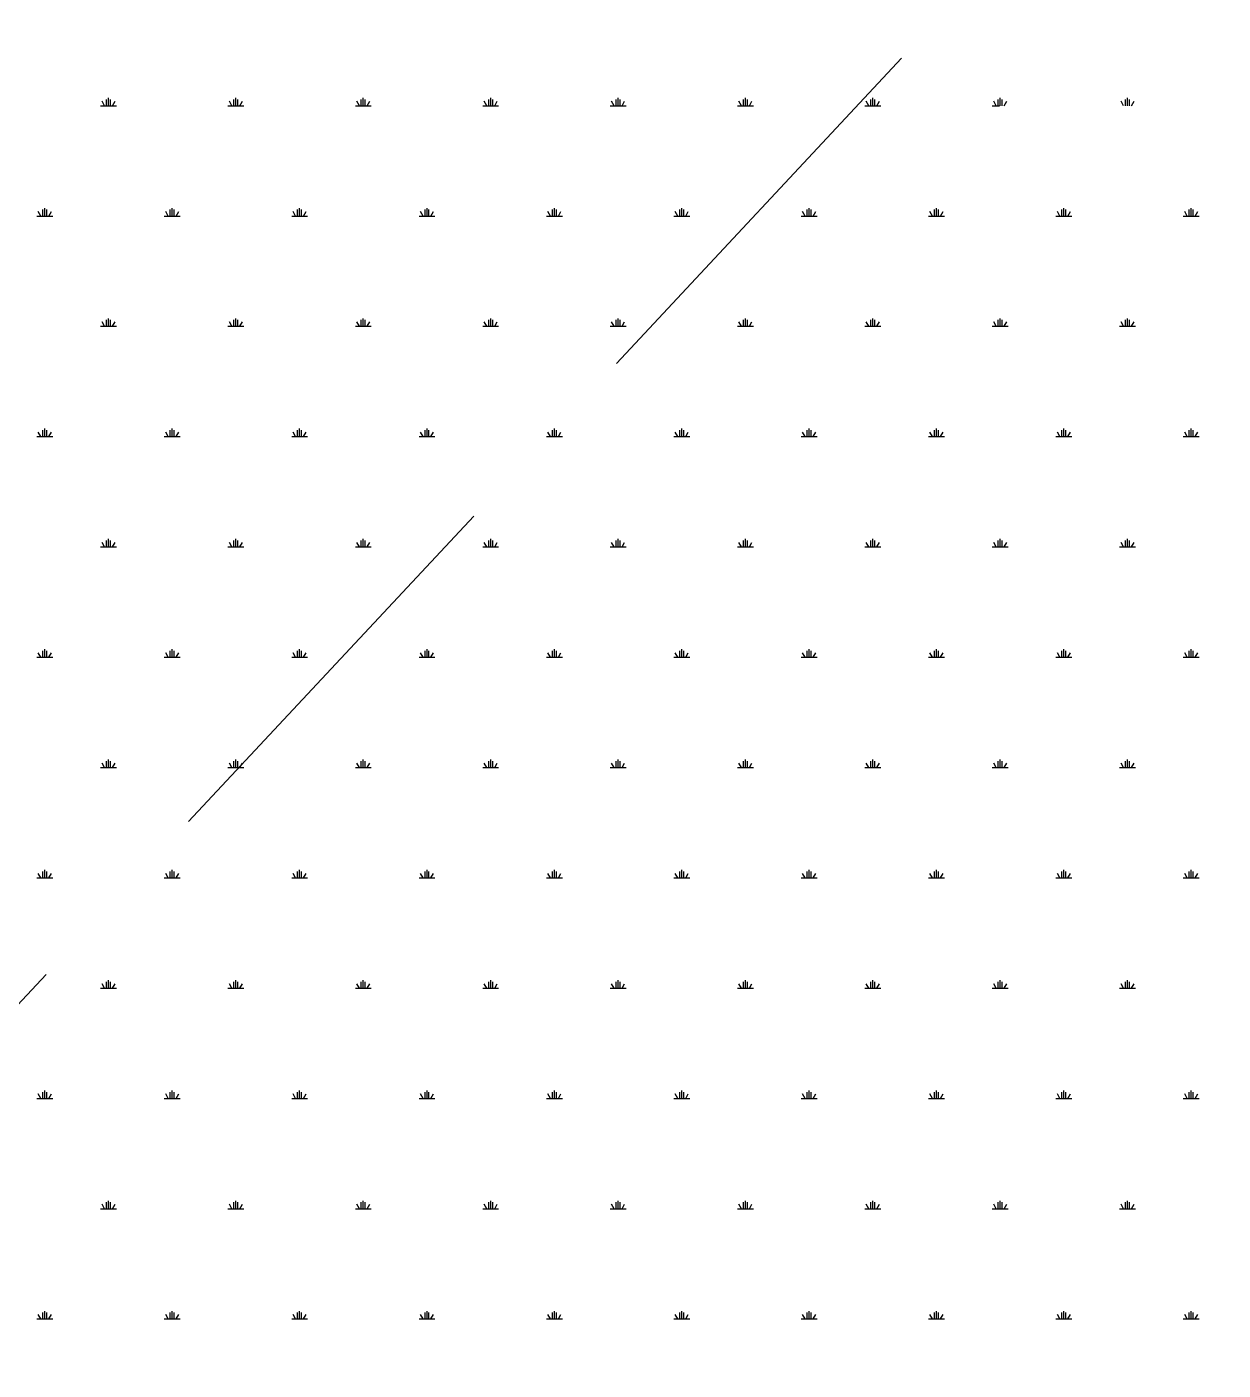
# Model space of a CAD drawing. Header units: millimetres. Extents: x 2999.9 to 3041.9, y 869.6 to 906.3.
# Drawn here: x 3037.278 to 3037.994, y 896.23 to 897.034 of the extents above; entities that cross this region are included whole.
import ezdxf

# ---------------------------------------------------------------- set-up
doc = ezdxf.new("R2010")
doc.units = ezdxf.units.MM
doc.linetypes.add('HIDDEN', pattern=[0.375, 0.25, -0.125])

msp = doc.modelspace()

# ---------------------------------------------------------------- linework, layer by layer
at = {"color": 253, "linetype": 'HIDDEN', "lineweight": 0}
msp.add_line((3038.56921, 897.83752), (3035.76921, 894.83817), dxfattribs=at)
at = {"color": 76, "linetype": 'Continuous'}
for p, q in [((3037.32592, 896.98666), (3037.32592, 896.99047)), ((3037.32711, 896.98666), (3037.32711, 896.99142)), ((3037.3283, 896.98666), (3037.3283, 896.99047)), ((3037.40212, 896.98666), (3037.40212, 896.99047)), ((3037.40331, 896.98666), (3037.40331, 896.99142)), ((3037.4045, 896.98666), (3037.4045, 896.99047)), ((3037.47832, 896.98666), (3037.47832, 896.99047)), ((3037.47951, 896.98666), (3037.47951, 896.99142)), ((3037.4807, 896.98666), (3037.4807, 896.99047)), ((3037.55452, 896.98666), (3037.55452, 896.99047)), ((3037.55571, 896.98666), (3037.55571, 896.99142)), ((3037.5569, 896.98666), (3037.5569, 896.99047)), ((3037.63072, 896.98666), (3037.63072, 896.99047)), ((3037.63191, 896.98666), (3037.63191, 896.99142)), ((3037.6331, 896.98666), (3037.6331, 896.99047)), ((3037.70692, 896.98666), (3037.70692, 896.99047)), ((3037.70811, 896.98666), (3037.70811, 896.99142)), ((3037.7093, 896.98666), (3037.7093, 896.99047)), ((3037.78312, 896.98666), (3037.78312, 896.99047)), ((3037.78431, 896.98666), (3037.78431, 896.99142)), ((3037.7855, 896.98666), (3037.7855, 896.99047)), ((3037.85932, 896.98666), (3037.85932, 896.99047)), ((3037.86051, 896.98727), (3037.86051, 896.99142)), ((3037.8617, 896.9887), (3037.8617, 896.99047)), ((3037.93552, 896.98666), (3037.93552, 896.99047)), ((3037.93671, 896.98666), (3037.93671, 896.99142)), ((3037.9379, 896.98666), (3037.9379, 896.99047)), ((3037.32235, 896.98666), (3037.33187, 896.98666)), ((3037.32473, 896.98666), (3037.3232, 896.9893)), ((3037.32949, 896.98666), (3037.33102, 896.9893)), ((3037.39855, 896.98666), (3037.40807, 896.98666)), ((3037.40093, 896.98666), (3037.3994, 896.9893)), ((3037.40569, 896.98666), (3037.40722, 896.9893)), ((3037.47475, 896.98666), (3037.48427, 896.98666)), ((3037.47713, 896.98666), (3037.4756, 896.9893)), ((3037.48189, 896.98666), (3037.48342, 896.9893)), ((3037.55095, 896.98666), (3037.56047, 896.98666)), ((3037.55333, 896.98666), (3037.5518, 896.9893)), ((3037.55809, 896.98666), (3037.55962, 896.9893)), ((3037.62715, 896.98666), (3037.63667, 896.98666)), ((3037.62953, 896.98666), (3037.628, 896.9893)), ((3037.63429, 896.98666), (3037.63582, 896.9893)), ((3037.70335, 896.98666), (3037.71287, 896.98666)), ((3037.70573, 896.98666), (3037.7042, 896.9893)), ((3037.71049, 896.98666), (3037.71202, 896.9893)), ((3037.77955, 896.98666), (3037.78907, 896.98666)), ((3037.78193, 896.98666), (3037.7804, 896.9893)), ((3037.78669, 896.98666), (3037.78822, 896.9893)), ((3037.85575, 896.98666), (3037.86001, 896.98666)), ((3037.85813, 896.98666), (3037.8566, 896.9893)), ((3037.86051, 896.98666), (3037.86051, 896.98727)), ((3037.8617, 896.98666), (3037.8617, 896.9887)), ((3037.86289, 896.98666), (3037.86442, 896.9893)), ((3037.93433, 896.98666), (3037.9328, 896.9893)), ((3037.93909, 896.98666), (3037.94062, 896.9893)), ((3037.28425, 896.92067), (3037.29377, 896.92067)), ((3037.28663, 896.92067), (3037.2851, 896.92331)), ((3037.28782, 896.92067), (3037.28782, 896.92448)), ((3037.28901, 896.92067), (3037.28901, 896.92543)), ((3037.2902, 896.92067), (3037.2902, 896.92448)), ((3037.29139, 896.92067), (3037.29292, 896.92331)), ((3037.36045, 896.92067), (3037.36997, 896.92067)), ((3037.36283, 896.92067), (3037.3613, 896.92331)), ((3037.36402, 896.92067), (3037.36402, 896.92448)), ((3037.36521, 896.92067), (3037.36521, 896.92543)), ((3037.3664, 896.92067), (3037.3664, 896.92448)), ((3037.36759, 896.92067), (3037.36912, 896.92331)), ((3037.43665, 896.92067), (3037.44617, 896.92067)), ((3037.43903, 896.92067), (3037.4375, 896.92331)), ((3037.44022, 896.92067), (3037.44022, 896.92448)), ((3037.44141, 896.92067), (3037.44141, 896.92543)), ((3037.4426, 896.92067), (3037.4426, 896.92448)), ((3037.44379, 896.92067), (3037.44532, 896.92331)), ((3037.51285, 896.92067), (3037.52237, 896.92067)), ((3037.51523, 896.92067), (3037.5137, 896.92331)), ((3037.51642, 896.92067), (3037.51642, 896.92448)), ((3037.51761, 896.92067), (3037.51761, 896.92543)), ((3037.5188, 896.92067), (3037.5188, 896.92448)), ((3037.51999, 896.92067), (3037.52152, 896.92331)), ((3037.58905, 896.92067), (3037.59857, 896.92067)), ((3037.59143, 896.92067), (3037.5899, 896.92331)), ((3037.59262, 896.92067), (3037.59262, 896.92448)), ((3037.59381, 896.92067), (3037.59381, 896.92543)), ((3037.595, 896.92067), (3037.595, 896.92448)), ((3037.59619, 896.92067), (3037.59772, 896.92331)), ((3037.66525, 896.92067), (3037.67477, 896.92067)), ((3037.66763, 896.92067), (3037.6661, 896.92331)), ((3037.66882, 896.92067), (3037.66882, 896.92448)), ((3037.67001, 896.92067), (3037.67001, 896.92543)), ((3037.6712, 896.92067), (3037.6712, 896.92448)), ((3037.67239, 896.92067), (3037.67392, 896.92331)), ((3037.74145, 896.92067), (3037.75097, 896.92067)), ((3037.74383, 896.92067), (3037.7423, 896.92331)), ((3037.74502, 896.92067), (3037.74502, 896.92448)), ((3037.74621, 896.92067), (3037.74621, 896.92543)), ((3037.7474, 896.92067), (3037.7474, 896.92448)), ((3037.74859, 896.92067), (3037.75012, 896.92331)), ((3037.81765, 896.92067), (3037.82717, 896.92067)), ((3037.82003, 896.92067), (3037.8185, 896.92331)), ((3037.82122, 896.92067), (3037.82122, 896.92448)), ((3037.82241, 896.92067), (3037.82241, 896.92543)), ((3037.8236, 896.92067), (3037.8236, 896.92448)), ((3037.82479, 896.92067), (3037.82632, 896.92331)), ((3037.89385, 896.92067), (3037.90337, 896.92067)), ((3037.89623, 896.92067), (3037.8947, 896.92331)), ((3037.89742, 896.92067), (3037.89742, 896.92448)), ((3037.89861, 896.92067), (3037.89861, 896.92543)), ((3037.8998, 896.92067), (3037.8998, 896.92448)), ((3037.90099, 896.92067), (3037.90252, 896.92331)), ((3037.97005, 896.92067), (3037.97957, 896.92067)), ((3037.97243, 896.92067), (3037.9709, 896.92331)), ((3037.97362, 896.92067), (3037.97362, 896.92448)), ((3037.97481, 896.92067), (3037.97481, 896.92543)), ((3037.976, 896.92067), (3037.976, 896.92448)), ((3037.97719, 896.92067), (3037.97872, 896.92331)), ((3037.32235, 896.85468), (3037.33187, 896.85468)), ((3037.32473, 896.85468), (3037.3232, 896.85732)), ((3037.32592, 896.85468), (3037.32592, 896.85849)), ((3037.32711, 896.85468), (3037.32711, 896.85944)), ((3037.3283, 896.85468), (3037.3283, 896.85849)), ((3037.32949, 896.85468), (3037.33102, 896.85732)), ((3037.39855, 896.85468), (3037.40807, 896.85468)), ((3037.40093, 896.85468), (3037.3994, 896.85732)), ((3037.40212, 896.85468), (3037.40212, 896.85849)), ((3037.40331, 896.85468), (3037.40331, 896.85944)), ((3037.4045, 896.85468), (3037.4045, 896.85849)), ((3037.40569, 896.85468), (3037.40722, 896.85732)), ((3037.47475, 896.85468), (3037.48427, 896.85468)), ((3037.47713, 896.85468), (3037.4756, 896.85732)), ((3037.47832, 896.85468), (3037.47832, 896.85849)), ((3037.47951, 896.85468), (3037.47951, 896.85944)), ((3037.4807, 896.85468), (3037.4807, 896.85849)), ((3037.48189, 896.85468), (3037.48342, 896.85732)), ((3037.55095, 896.85468), (3037.56047, 896.85468)), ((3037.55333, 896.85468), (3037.5518, 896.85732)), ((3037.55452, 896.85468), (3037.55452, 896.85849)), ((3037.55571, 896.85468), (3037.55571, 896.85944)), ((3037.5569, 896.85468), (3037.5569, 896.85849)), ((3037.55809, 896.85468), (3037.55962, 896.85732)), ((3037.62715, 896.85468), (3037.63667, 896.85468)), ((3037.62953, 896.85468), (3037.628, 896.85732)), ((3037.63072, 896.85468), (3037.63072, 896.85849)), ((3037.63191, 896.85468), (3037.63191, 896.85944)), ((3037.6331, 896.85468), (3037.6331, 896.85849)), ((3037.63429, 896.85468), (3037.63582, 896.85732)), ((3037.70335, 896.85468), (3037.71287, 896.85468)), ((3037.70573, 896.85468), (3037.7042, 896.85732)), ((3037.70692, 896.85468), (3037.70692, 896.85849)), ((3037.70811, 896.85468), (3037.70811, 896.85944)), ((3037.7093, 896.85468), (3037.7093, 896.85849)), ((3037.71049, 896.85468), (3037.71202, 896.85732)), ((3037.77955, 896.85468), (3037.78907, 896.85468)), ((3037.78193, 896.85468), (3037.7804, 896.85732)), ((3037.78312, 896.85468), (3037.78312, 896.85849)), ((3037.78431, 896.85468), (3037.78431, 896.85944)), ((3037.7855, 896.85468), (3037.7855, 896.85849)), ((3037.78669, 896.85468), (3037.78822, 896.85732)), ((3037.85575, 896.85468), (3037.86527, 896.85468)), ((3037.85813, 896.85468), (3037.8566, 896.85732)), ((3037.85932, 896.85468), (3037.85932, 896.85849)), ((3037.86051, 896.85468), (3037.86051, 896.85944)), ((3037.8617, 896.85468), (3037.8617, 896.85849)), ((3037.86289, 896.85468), (3037.86442, 896.85732)), ((3037.93195, 896.85468), (3037.94147, 896.85468)), ((3037.93433, 896.85468), (3037.9328, 896.85732)), ((3037.93552, 896.85468), (3037.93552, 896.85849)), ((3037.93671, 896.85468), (3037.93671, 896.85944)), ((3037.9379, 896.85468), (3037.9379, 896.85849)), ((3037.93909, 896.85468), (3037.94062, 896.85732)), ((3037.28663, 896.78869), (3037.2851, 896.79133)), ((3037.28782, 896.78869), (3037.28782, 896.7925)), ((3037.28901, 896.78869), (3037.28901, 896.79345)), ((3037.2902, 896.78869), (3037.2902, 896.7925)), ((3037.29139, 896.78869), (3037.29292, 896.79133)), ((3037.36283, 896.78869), (3037.3613, 896.79133)), ((3037.36402, 896.78869), (3037.36402, 896.7925)), ((3037.36521, 896.78869), (3037.36521, 896.79345)), ((3037.3664, 896.78869), (3037.3664, 896.7925)), ((3037.36759, 896.78869), (3037.36912, 896.79133)), ((3037.43903, 896.78869), (3037.4375, 896.79133)), ((3037.44022, 896.78869), (3037.44022, 896.7925)), ((3037.44141, 896.78869), (3037.44141, 896.79345)), ((3037.4426, 896.78869), (3037.4426, 896.7925)), ((3037.44379, 896.78869), (3037.44532, 896.79133)), ((3037.51523, 896.78869), (3037.5137, 896.79133)), ((3037.51642, 896.78869), (3037.51642, 896.7925)), ((3037.51761, 896.78869), (3037.51761, 896.79345)), ((3037.5188, 896.78869), (3037.5188, 896.7925)), ((3037.51999, 896.78869), (3037.52152, 896.79133)), ((3037.59143, 896.78869), (3037.5899, 896.79133)), ((3037.59262, 896.78869), (3037.59262, 896.7925)), ((3037.59381, 896.78869), (3037.59381, 896.79345)), ((3037.595, 896.78869), (3037.595, 896.7925)), ((3037.59619, 896.78869), (3037.59772, 896.79133)), ((3037.66763, 896.78869), (3037.6661, 896.79133)), ((3037.66882, 896.78869), (3037.66882, 896.7925)), ((3037.67001, 896.78869), (3037.67001, 896.79345)), ((3037.6712, 896.78869), (3037.6712, 896.7925)), ((3037.67239, 896.78869), (3037.67392, 896.79133)), ((3037.74383, 896.78869), (3037.7423, 896.79133)), ((3037.74502, 896.78869), (3037.74502, 896.7925)), ((3037.74621, 896.78869), (3037.74621, 896.79345)), ((3037.7474, 896.78869), (3037.7474, 896.7925)), ((3037.74859, 896.78869), (3037.75012, 896.79133)), ((3037.82003, 896.78869), (3037.8185, 896.79133)), ((3037.82122, 896.78869), (3037.82122, 896.7925)), ((3037.82241, 896.78869), (3037.82241, 896.79345)), ((3037.8236, 896.78869), (3037.8236, 896.7925)), ((3037.82479, 896.78869), (3037.82632, 896.79133)), ((3037.89623, 896.78869), (3037.8947, 896.79133)), ((3037.89742, 896.78869), (3037.89742, 896.7925)), ((3037.89861, 896.78869), (3037.89861, 896.79345)), ((3037.8998, 896.78869), (3037.8998, 896.7925)), ((3037.90099, 896.78869), (3037.90252, 896.79133)), ((3037.97243, 896.78869), (3037.9709, 896.79133)), ((3037.97362, 896.78869), (3037.97362, 896.7925)), ((3037.97481, 896.78869), (3037.97481, 896.79345)), ((3037.976, 896.78869), (3037.976, 896.7925)), ((3037.97719, 896.78869), (3037.97872, 896.79133)), ((3037.28425, 896.78869), (3037.29377, 896.78869)), ((3037.36045, 896.78869), (3037.36997, 896.78869)), ((3037.43665, 896.78869), (3037.44617, 896.78869)), ((3037.51285, 896.78869), (3037.52237, 896.78869)), ((3037.58905, 896.78869), (3037.59857, 896.78869)), ((3037.66525, 896.78869), (3037.67477, 896.78869)), ((3037.74145, 896.78869), (3037.75097, 896.78869)), ((3037.81765, 896.78869), (3037.82717, 896.78869)), ((3037.89385, 896.78869), (3037.90337, 896.78869)), ((3037.97005, 896.78869), (3037.97957, 896.78869)), ((3037.32473, 896.7227), (3037.3232, 896.72534)), ((3037.32592, 896.7227), (3037.32592, 896.72651)), ((3037.32711, 896.7227), (3037.32711, 896.72746)), ((3037.3283, 896.7227), (3037.3283, 896.72651)), ((3037.32949, 896.7227), (3037.33102, 896.72534)), ((3037.40093, 896.7227), (3037.3994, 896.72534)), ((3037.40212, 896.7227), (3037.40212, 896.72651)), ((3037.40331, 896.7227), (3037.40331, 896.72746)), ((3037.4045, 896.7227), (3037.4045, 896.72651)), ((3037.40569, 896.7227), (3037.40722, 896.72534)), ((3037.47713, 896.7227), (3037.4756, 896.72534)), ((3037.47832, 896.7227), (3037.47832, 896.72651)), ((3037.47951, 896.7227), (3037.47951, 896.72746)), ((3037.4807, 896.7227), (3037.4807, 896.72651)), ((3037.48189, 896.7227), (3037.48342, 896.72534)), ((3037.55333, 896.7227), (3037.5518, 896.72534)), ((3037.55452, 896.7227), (3037.55452, 896.72651)), ((3037.55571, 896.7227), (3037.55571, 896.72746)), ((3037.5569, 896.7227), (3037.5569, 896.72651)), ((3037.55809, 896.7227), (3037.55962, 896.72534)), ((3037.62953, 896.7227), (3037.628, 896.72534)), ((3037.63072, 896.7227), (3037.63072, 896.72651)), ((3037.63191, 896.7227), (3037.63191, 896.72746)), ((3037.6331, 896.7227), (3037.6331, 896.72651)), ((3037.63429, 896.7227), (3037.63582, 896.72534)), ((3037.70573, 896.7227), (3037.7042, 896.72534)), ((3037.70692, 896.7227), (3037.70692, 896.72651)), ((3037.70811, 896.7227), (3037.70811, 896.72746)), ((3037.7093, 896.7227), (3037.7093, 896.72651)), ((3037.71049, 896.7227), (3037.71202, 896.72534)), ((3037.78193, 896.7227), (3037.7804, 896.72534)), ((3037.78312, 896.7227), (3037.78312, 896.72651)), ((3037.78431, 896.7227), (3037.78431, 896.72746)), ((3037.7855, 896.7227), (3037.7855, 896.72651)), ((3037.78669, 896.7227), (3037.78822, 896.72534)), ((3037.85813, 896.7227), (3037.8566, 896.72534)), ((3037.85932, 896.7227), (3037.85932, 896.72651)), ((3037.86051, 896.7227), (3037.86051, 896.72746)), ((3037.8617, 896.7227), (3037.8617, 896.72651)), ((3037.86289, 896.7227), (3037.86442, 896.72534)), ((3037.93433, 896.7227), (3037.9328, 896.72534)), ((3037.93552, 896.7227), (3037.93552, 896.72651)), ((3037.93671, 896.7227), (3037.93671, 896.72746)), ((3037.9379, 896.7227), (3037.9379, 896.72651)), ((3037.93909, 896.7227), (3037.94062, 896.72534)), ((3037.32235, 896.7227), (3037.33187, 896.7227)), ((3037.39855, 896.7227), (3037.40807, 896.7227)), ((3037.47475, 896.7227), (3037.48427, 896.7227)), ((3037.55095, 896.7227), (3037.56047, 896.7227)), ((3037.62715, 896.7227), (3037.63667, 896.7227)), ((3037.70335, 896.7227), (3037.71287, 896.7227)), ((3037.77955, 896.7227), (3037.78907, 896.7227)), ((3037.85575, 896.7227), (3037.86527, 896.7227)), ((3037.93195, 896.7227), (3037.94147, 896.7227)), ((3037.28782, 896.6567), (3037.28782, 896.66051)), ((3037.28901, 896.6567), (3037.28901, 896.66147)), ((3037.2902, 896.6567), (3037.2902, 896.66051)), ((3037.36402, 896.6567), (3037.36402, 896.66051)), ((3037.36521, 896.6567), (3037.36521, 896.66147)), ((3037.3664, 896.6567), (3037.3664, 896.66051)), ((3037.44022, 896.6567), (3037.44022, 896.66051)), ((3037.44141, 896.6567), (3037.44141, 896.66147)), ((3037.4426, 896.6567), (3037.4426, 896.66051)), ((3037.51642, 896.6567), (3037.51642, 896.66051)), ((3037.51761, 896.6567), (3037.51761, 896.66147)), ((3037.5188, 896.6567), (3037.5188, 896.66051)), ((3037.59262, 896.6567), (3037.59262, 896.66051)), ((3037.59381, 896.6567), (3037.59381, 896.66147)), ((3037.595, 896.6567), (3037.595, 896.66051)), ((3037.66882, 896.6567), (3037.66882, 896.66051)), ((3037.67001, 896.6567), (3037.67001, 896.66147)), ((3037.6712, 896.6567), (3037.6712, 896.66051)), ((3037.74502, 896.6567), (3037.74502, 896.66051)), ((3037.74621, 896.6567), (3037.74621, 896.66147)), ((3037.7474, 896.6567), (3037.7474, 896.66051)), ((3037.82122, 896.6567), (3037.82122, 896.66051)), ((3037.82241, 896.6567), (3037.82241, 896.66147)), ((3037.8236, 896.6567), (3037.8236, 896.66051)), ((3037.89742, 896.6567), (3037.89742, 896.66051)), ((3037.89861, 896.6567), (3037.89861, 896.66147)), ((3037.8998, 896.6567), (3037.8998, 896.66051)), ((3037.97362, 896.6567), (3037.97362, 896.66051)), ((3037.97481, 896.6567), (3037.97481, 896.66147)), ((3037.976, 896.6567), (3037.976, 896.66051)), ((3037.28425, 896.6567), (3037.29377, 896.6567)), ((3037.28663, 896.6567), (3037.2851, 896.65934)), ((3037.29139, 896.65671), (3037.29292, 896.65935)), ((3037.36045, 896.6567), (3037.36997, 896.6567)), ((3037.36283, 896.6567), (3037.3613, 896.65934)), ((3037.36759, 896.65671), (3037.36912, 896.65935)), ((3037.43665, 896.6567), (3037.44617, 896.6567)), ((3037.43903, 896.6567), (3037.4375, 896.65934)), ((3037.44379, 896.65671), (3037.44532, 896.65935)), ((3037.51285, 896.6567), (3037.52237, 896.6567)), ((3037.51523, 896.6567), (3037.5137, 896.65934)), ((3037.51999, 896.65671), (3037.52152, 896.65935)), ((3037.58905, 896.6567), (3037.59857, 896.6567)), ((3037.59143, 896.6567), (3037.5899, 896.65934)), ((3037.59619, 896.65671), (3037.59772, 896.65935)), ((3037.66525, 896.6567), (3037.67477, 896.6567)), ((3037.66763, 896.6567), (3037.6661, 896.65934)), ((3037.67239, 896.65671), (3037.67392, 896.65935)), ((3037.74145, 896.6567), (3037.75097, 896.6567)), ((3037.74383, 896.6567), (3037.7423, 896.65934)), ((3037.74859, 896.65671), (3037.75012, 896.65935)), ((3037.81765, 896.6567), (3037.82717, 896.6567)), ((3037.82003, 896.6567), (3037.8185, 896.65934)), ((3037.82479, 896.65671), (3037.82632, 896.65935)), ((3037.89385, 896.6567), (3037.90337, 896.6567)), ((3037.89623, 896.6567), (3037.8947, 896.65934)), ((3037.90099, 896.65671), (3037.90252, 896.65935)), ((3037.97005, 896.6567), (3037.97957, 896.6567)), ((3037.97243, 896.6567), (3037.9709, 896.65934)), ((3037.97719, 896.65671), (3037.97872, 896.65935)), ((3037.32235, 896.59071), (3037.33187, 896.59071)), ((3037.32473, 896.59071), (3037.3232, 896.59335)), ((3037.32592, 896.59071), (3037.32592, 896.59452)), ((3037.32711, 896.59071), (3037.32711, 896.59548)), ((3037.3283, 896.59071), (3037.3283, 896.59452)), ((3037.32949, 896.59072), (3037.33102, 896.59335)), ((3037.39855, 896.59071), (3037.40807, 896.59071)), ((3037.40093, 896.59071), (3037.3994, 896.59335)), ((3037.40212, 896.59071), (3037.40212, 896.59452)), ((3037.40331, 896.59071), (3037.40331, 896.59548)), ((3037.4045, 896.59071), (3037.4045, 896.59452)), ((3037.40569, 896.59072), (3037.40722, 896.59335)), ((3037.47475, 896.59071), (3037.48427, 896.59071)), ((3037.47713, 896.59071), (3037.4756, 896.59335)), ((3037.47832, 896.59071), (3037.47832, 896.59452)), ((3037.47951, 896.59071), (3037.47951, 896.59548)), ((3037.4807, 896.59071), (3037.4807, 896.59452)), ((3037.48189, 896.59072), (3037.48342, 896.59335)), ((3037.55095, 896.59071), (3037.56047, 896.59071)), ((3037.55333, 896.59071), (3037.5518, 896.59335)), ((3037.55452, 896.59071), (3037.55452, 896.59452)), ((3037.55571, 896.59071), (3037.55571, 896.59548)), ((3037.5569, 896.59071), (3037.5569, 896.59452)), ((3037.55809, 896.59072), (3037.55962, 896.59335)), ((3037.62715, 896.59071), (3037.63667, 896.59071)), ((3037.62953, 896.59071), (3037.628, 896.59335)), ((3037.63072, 896.59071), (3037.63072, 896.59452)), ((3037.63191, 896.59071), (3037.63191, 896.59548)), ((3037.6331, 896.59071), (3037.6331, 896.59452)), ((3037.63429, 896.59072), (3037.63582, 896.59335)), ((3037.70335, 896.59071), (3037.71287, 896.59071)), ((3037.70573, 896.59071), (3037.7042, 896.59335)), ((3037.70692, 896.59071), (3037.70692, 896.59452)), ((3037.70811, 896.59071), (3037.70811, 896.59548)), ((3037.7093, 896.59071), (3037.7093, 896.59452)), ((3037.71049, 896.59072), (3037.71202, 896.59335)), ((3037.77955, 896.59071), (3037.78907, 896.59071)), ((3037.78193, 896.59071), (3037.7804, 896.59335)), ((3037.78312, 896.59071), (3037.78312, 896.59452)), ((3037.78431, 896.59071), (3037.78431, 896.59548)), ((3037.7855, 896.59071), (3037.7855, 896.59452)), ((3037.78669, 896.59072), (3037.78822, 896.59335)), ((3037.85575, 896.59071), (3037.86527, 896.59071)), ((3037.85813, 896.59071), (3037.8566, 896.59335)), ((3037.85932, 896.59071), (3037.85932, 896.59452)), ((3037.86051, 896.59071), (3037.86051, 896.59548)), ((3037.8617, 896.59071), (3037.8617, 896.59452)), ((3037.86289, 896.59072), (3037.86442, 896.59335)), ((3037.93195, 896.59071), (3037.94147, 896.59071)), ((3037.93433, 896.59071), (3037.9328, 896.59335)), ((3037.93552, 896.59071), (3037.93552, 896.59452)), ((3037.93671, 896.59071), (3037.93671, 896.59548)), ((3037.9379, 896.59071), (3037.9379, 896.59452)), ((3037.93909, 896.59072), (3037.94062, 896.59335)), ((3037.28425, 896.52472), (3037.29377, 896.52472)), ((3037.28663, 896.52472), (3037.2851, 896.52736)), ((3037.28782, 896.52472), (3037.28782, 896.52853)), ((3037.28901, 896.52472), (3037.28901, 896.52948)), ((3037.2902, 896.52472), (3037.2902, 896.52853)), ((3037.29139, 896.52472), (3037.29292, 896.52736)), ((3037.36045, 896.52472), (3037.36997, 896.52472)), ((3037.36283, 896.52472), (3037.3613, 896.52736)), ((3037.36402, 896.52472), (3037.36402, 896.52853)), ((3037.36521, 896.52472), (3037.36521, 896.52948)), ((3037.3664, 896.52472), (3037.3664, 896.52853)), ((3037.36759, 896.52472), (3037.36912, 896.52736)), ((3037.43665, 896.52472), (3037.44617, 896.52472)), ((3037.43903, 896.52472), (3037.4375, 896.52736)), ((3037.44022, 896.52472), (3037.44022, 896.52853)), ((3037.44141, 896.52472), (3037.44141, 896.52948)), ((3037.4426, 896.52472), (3037.4426, 896.52853)), ((3037.44379, 896.52472), (3037.44532, 896.52736)), ((3037.51285, 896.52472), (3037.52237, 896.52472)), ((3037.51523, 896.52472), (3037.5137, 896.52736)), ((3037.51642, 896.52472), (3037.51642, 896.52853)), ((3037.51761, 896.52472), (3037.51761, 896.52948)), ((3037.5188, 896.52472), (3037.5188, 896.52853)), ((3037.51999, 896.52472), (3037.52152, 896.52736)), ((3037.58905, 896.52472), (3037.59857, 896.52472)), ((3037.59143, 896.52472), (3037.5899, 896.52736)), ((3037.59262, 896.52472), (3037.59262, 896.52853)), ((3037.59381, 896.52472), (3037.59381, 896.52948)), ((3037.595, 896.52472), (3037.595, 896.52853)), ((3037.59619, 896.52472), (3037.59772, 896.52736)), ((3037.66525, 896.52472), (3037.67477, 896.52472)), ((3037.66763, 896.52472), (3037.6661, 896.52736)), ((3037.66882, 896.52472), (3037.66882, 896.52853)), ((3037.67001, 896.52472), (3037.67001, 896.52948)), ((3037.6712, 896.52472), (3037.6712, 896.52853)), ((3037.67239, 896.52472), (3037.67392, 896.52736)), ((3037.74145, 896.52472), (3037.75097, 896.52472)), ((3037.74383, 896.52472), (3037.7423, 896.52736)), ((3037.74502, 896.52472), (3037.74502, 896.52853)), ((3037.74621, 896.52472), (3037.74621, 896.52948)), ((3037.7474, 896.52472), (3037.7474, 896.52853)), ((3037.74859, 896.52472), (3037.75012, 896.52736)), ((3037.81765, 896.52472), (3037.82717, 896.52472)), ((3037.82003, 896.52472), (3037.8185, 896.52736)), ((3037.82122, 896.52472), (3037.82122, 896.52853)), ((3037.82241, 896.52472), (3037.82241, 896.52948)), ((3037.8236, 896.52472), (3037.8236, 896.52853)), ((3037.82479, 896.52472), (3037.82632, 896.52736)), ((3037.89385, 896.52472), (3037.90337, 896.52472)), ((3037.89623, 896.52472), (3037.8947, 896.52736)), ((3037.89742, 896.52472), (3037.89742, 896.52853)), ((3037.89861, 896.52472), (3037.89861, 896.52948)), ((3037.8998, 896.52472), (3037.8998, 896.52853)), ((3037.90099, 896.52472), (3037.90252, 896.52736)), ((3037.97005, 896.52472), (3037.97957, 896.52472)), ((3037.97243, 896.52472), (3037.9709, 896.52736)), ((3037.97362, 896.52472), (3037.97362, 896.52853)), ((3037.97481, 896.52472), (3037.97481, 896.52948)), ((3037.976, 896.52472), (3037.976, 896.52853)), ((3037.97719, 896.52472), (3037.97872, 896.52736)), ((3037.32473, 896.45873), (3037.3232, 896.46137)), ((3037.32592, 896.45873), (3037.32592, 896.46254)), ((3037.32711, 896.45873), (3037.32711, 896.46349)), ((3037.3283, 896.45873), (3037.3283, 896.46254)), ((3037.32949, 896.45873), (3037.33102, 896.46137)), ((3037.40093, 896.45873), (3037.3994, 896.46137)), ((3037.40212, 896.45873), (3037.40212, 896.46254)), ((3037.40331, 896.45873), (3037.40331, 896.46349)), ((3037.4045, 896.45873), (3037.4045, 896.46254)), ((3037.40569, 896.45873), (3037.40722, 896.46137)), ((3037.47713, 896.45873), (3037.4756, 896.46137)), ((3037.47832, 896.45873), (3037.47832, 896.46254)), ((3037.47951, 896.45873), (3037.47951, 896.46349)), ((3037.4807, 896.45873), (3037.4807, 896.46254)), ((3037.48189, 896.45873), (3037.48342, 896.46137)), ((3037.55333, 896.45873), (3037.5518, 896.46137)), ((3037.55452, 896.45873), (3037.55452, 896.46254)), ((3037.55571, 896.45873), (3037.55571, 896.46349)), ((3037.5569, 896.45873), (3037.5569, 896.46254)), ((3037.55809, 896.45873), (3037.55962, 896.46137)), ((3037.62953, 896.45873), (3037.628, 896.46137)), ((3037.63072, 896.45873), (3037.63072, 896.46254)), ((3037.63191, 896.45873), (3037.63191, 896.46349)), ((3037.6331, 896.45873), (3037.6331, 896.46254)), ((3037.63429, 896.45873), (3037.63582, 896.46137)), ((3037.70573, 896.45873), (3037.7042, 896.46137)), ((3037.70692, 896.45873), (3037.70692, 896.46254)), ((3037.70811, 896.45873), (3037.70811, 896.46349)), ((3037.7093, 896.45873), (3037.7093, 896.46254)), ((3037.71049, 896.45873), (3037.71202, 896.46137)), ((3037.78193, 896.45873), (3037.7804, 896.46137)), ((3037.78312, 896.45873), (3037.78312, 896.46254)), ((3037.78431, 896.45873), (3037.78431, 896.46349)), ((3037.7855, 896.45873), (3037.7855, 896.46254)), ((3037.78669, 896.45873), (3037.78822, 896.46137)), ((3037.85813, 896.45873), (3037.8566, 896.46137)), ((3037.85932, 896.45873), (3037.85932, 896.46254)), ((3037.86051, 896.45873), (3037.86051, 896.46349)), ((3037.8617, 896.45873), (3037.8617, 896.46254)), ((3037.86289, 896.45873), (3037.86442, 896.46137)), ((3037.93433, 896.45873), (3037.9328, 896.46137)), ((3037.93552, 896.45873), (3037.93552, 896.46254)), ((3037.93671, 896.45873), (3037.93671, 896.46349)), ((3037.9379, 896.45873), (3037.9379, 896.46254)), ((3037.93909, 896.45873), (3037.94062, 896.46137)), ((3037.32235, 896.45873), (3037.33187, 896.45873)), ((3037.39855, 896.45873), (3037.40807, 896.45873)), ((3037.47475, 896.45873), (3037.48427, 896.45873)), ((3037.55095, 896.45873), (3037.56047, 896.45873)), ((3037.62715, 896.45873), (3037.63667, 896.45873)), ((3037.70335, 896.45873), (3037.71287, 896.45873)), ((3037.77955, 896.45873), (3037.78907, 896.45873)), ((3037.85575, 896.45873), (3037.86527, 896.45873)), ((3037.93195, 896.45873), (3037.94147, 896.45873)), ((3037.28663, 896.39274), (3037.2851, 896.39538)), ((3037.28782, 896.39274), (3037.28782, 896.39655)), ((3037.28901, 896.39274), (3037.28901, 896.3975)), ((3037.2902, 896.39274), (3037.2902, 896.39655)), ((3037.29139, 896.39274), (3037.29292, 896.39538)), ((3037.36283, 896.39274), (3037.3613, 896.39538)), ((3037.36402, 896.39274), (3037.36402, 896.39655)), ((3037.36521, 896.39304), (3037.36521, 896.3975)), ((3037.3664, 896.39446), (3037.3664, 896.39655)), ((3037.36759, 896.39274), (3037.36912, 896.39538)), ((3037.43903, 896.39274), (3037.4375, 896.39538)), ((3037.44022, 896.39274), (3037.44022, 896.39655)), ((3037.44141, 896.39274), (3037.44141, 896.3975)), ((3037.4426, 896.39274), (3037.4426, 896.39655)), ((3037.44379, 896.39274), (3037.44532, 896.39538)), ((3037.51523, 896.39274), (3037.5137, 896.39538)), ((3037.51642, 896.39274), (3037.51642, 896.39655)), ((3037.51761, 896.39274), (3037.51761, 896.3975)), ((3037.5188, 896.39274), (3037.5188, 896.39655)), ((3037.51999, 896.39274), (3037.52152, 896.39538)), ((3037.59143, 896.39274), (3037.5899, 896.39538)), ((3037.59262, 896.39274), (3037.59262, 896.39655)), ((3037.59381, 896.39274), (3037.59381, 896.3975)), ((3037.595, 896.39274), (3037.595, 896.39655)), ((3037.59619, 896.39274), (3037.59772, 896.39538)), ((3037.66763, 896.39274), (3037.6661, 896.39538)), ((3037.66882, 896.39274), (3037.66882, 896.39655)), ((3037.67001, 896.39274), (3037.67001, 896.3975)), ((3037.6712, 896.39274), (3037.6712, 896.39655)), ((3037.67239, 896.39274), (3037.67392, 896.39538)), ((3037.74383, 896.39274), (3037.7423, 896.39538)), ((3037.74502, 896.39274), (3037.74502, 896.39655)), ((3037.74621, 896.39274), (3037.74621, 896.3975)), ((3037.7474, 896.39274), (3037.7474, 896.39655)), ((3037.74859, 896.39274), (3037.75012, 896.39538)), ((3037.82003, 896.39274), (3037.8185, 896.39538)), ((3037.82122, 896.39274), (3037.82122, 896.39655)), ((3037.82241, 896.39274), (3037.82241, 896.3975)), ((3037.8236, 896.39274), (3037.8236, 896.39655)), ((3037.82479, 896.39274), (3037.82632, 896.39538)), ((3037.89623, 896.39274), (3037.8947, 896.39538)), ((3037.89742, 896.39274), (3037.89742, 896.39655)), ((3037.89861, 896.39274), (3037.89861, 896.3975)), ((3037.8998, 896.39274), (3037.8998, 896.39655)), ((3037.90099, 896.39274), (3037.90252, 896.39538)), ((3037.97243, 896.39274), (3037.9709, 896.39538)), ((3037.97362, 896.39274), (3037.97362, 896.39655)), ((3037.97481, 896.39274), (3037.97481, 896.3975)), ((3037.976, 896.39274), (3037.976, 896.39655)), ((3037.97719, 896.39274), (3037.97872, 896.39538)), ((3037.28425, 896.39274), (3037.29377, 896.39274)), ((3037.36045, 896.39274), (3037.36497, 896.39274)), ((3037.36497, 896.39274), (3037.36997, 896.39274)), ((3037.36521, 896.39274), (3037.36521, 896.39304)), ((3037.3664, 896.39274), (3037.3664, 896.39446)), ((3037.43665, 896.39274), (3037.44617, 896.39274)), ((3037.51285, 896.39274), (3037.52237, 896.39274)), ((3037.58905, 896.39274), (3037.59857, 896.39274)), ((3037.66525, 896.39274), (3037.67477, 896.39274)), ((3037.74145, 896.39274), (3037.75097, 896.39274)), ((3037.81765, 896.39274), (3037.82717, 896.39274)), ((3037.89385, 896.39274), (3037.90337, 896.39274)), ((3037.97005, 896.39274), (3037.97957, 896.39274)), ((3037.32711, 896.32675), (3037.32711, 896.33151)), ((3037.40331, 896.32675), (3037.40331, 896.33151)), ((3037.47951, 896.32675), (3037.47951, 896.33151)), ((3037.55571, 896.32675), (3037.55571, 896.33151)), ((3037.63191, 896.32675), (3037.63191, 896.33151)), ((3037.70811, 896.32675), (3037.70811, 896.33151)), ((3037.78431, 896.32675), (3037.78431, 896.33151)), ((3037.86051, 896.32675), (3037.86051, 896.33151)), ((3037.93671, 896.32675), (3037.93671, 896.33151)), ((3037.32235, 896.32675), (3037.33187, 896.32675)), ((3037.32473, 896.32675), (3037.3232, 896.32939)), ((3037.32592, 896.32675), (3037.32592, 896.33056)), ((3037.3283, 896.32675), (3037.3283, 896.33056)), ((3037.32949, 896.32675), (3037.33102, 896.32939)), ((3037.39855, 896.32675), (3037.40807, 896.32675)), ((3037.40093, 896.32675), (3037.3994, 896.32939)), ((3037.40212, 896.32675), (3037.40212, 896.33056)), ((3037.4045, 896.32675), (3037.4045, 896.33056)), ((3037.40569, 896.32675), (3037.40722, 896.32939)), ((3037.47475, 896.32675), (3037.48427, 896.32675)), ((3037.47713, 896.32675), (3037.4756, 896.32939)), ((3037.47832, 896.32675), (3037.47832, 896.33056)), ((3037.4807, 896.32675), (3037.4807, 896.33056)), ((3037.48189, 896.32675), (3037.48342, 896.32939)), ((3037.55095, 896.32675), (3037.56047, 896.32675)), ((3037.55333, 896.32675), (3037.5518, 896.32939)), ((3037.55452, 896.32675), (3037.55452, 896.33056)), ((3037.5569, 896.32675), (3037.5569, 896.33056)), ((3037.55809, 896.32675), (3037.55962, 896.32939)), ((3037.62715, 896.32675), (3037.63667, 896.32675)), ((3037.62953, 896.32675), (3037.628, 896.32939)), ((3037.63072, 896.32675), (3037.63072, 896.33056)), ((3037.6331, 896.32675), (3037.6331, 896.33056)), ((3037.63429, 896.32675), (3037.63582, 896.32939)), ((3037.70335, 896.32675), (3037.71287, 896.32675)), ((3037.70573, 896.32675), (3037.7042, 896.32939)), ((3037.70692, 896.32675), (3037.70692, 896.33056)), ((3037.7093, 896.32675), (3037.7093, 896.33056)), ((3037.71049, 896.32675), (3037.71202, 896.32939)), ((3037.77955, 896.32675), (3037.78907, 896.32675)), ((3037.78193, 896.32675), (3037.7804, 896.32939)), ((3037.78312, 896.32675), (3037.78312, 896.33056)), ((3037.7855, 896.32675), (3037.7855, 896.33056)), ((3037.78669, 896.32675), (3037.78822, 896.32939)), ((3037.85575, 896.32675), (3037.86527, 896.32675)), ((3037.85813, 896.32675), (3037.8566, 896.32939)), ((3037.85932, 896.32675), (3037.85932, 896.33056)), ((3037.8617, 896.32675), (3037.8617, 896.33056)), ((3037.86289, 896.32675), (3037.86442, 896.32939)), ((3037.93195, 896.32675), (3037.94147, 896.32675)), ((3037.93433, 896.32675), (3037.9328, 896.32939)), ((3037.93552, 896.32675), (3037.93552, 896.33056)), ((3037.9379, 896.32675), (3037.9379, 896.33056)), ((3037.93909, 896.32675), (3037.94062, 896.32939)), ((3037.28425, 896.26076), (3037.29377, 896.26076)), ((3037.28663, 896.26076), (3037.2851, 896.2634)), ((3037.28782, 896.26076), (3037.28782, 896.26457)), ((3037.28901, 896.26076), (3037.28901, 896.26552)), ((3037.2902, 896.26076), (3037.2902, 896.26457)), ((3037.29139, 896.26076), (3037.29292, 896.2634)), ((3037.36045, 896.26076), (3037.36997, 896.26076)), ((3037.36283, 896.26076), (3037.3613, 896.2634)), ((3037.36402, 896.26076), (3037.36402, 896.26457)), ((3037.36521, 896.26076), (3037.36521, 896.26552)), ((3037.3664, 896.26076), (3037.3664, 896.26457)), ((3037.36759, 896.26076), (3037.36912, 896.2634)), ((3037.43665, 896.26076), (3037.44617, 896.26076)), ((3037.43903, 896.26076), (3037.4375, 896.2634)), ((3037.44022, 896.26076), (3037.44022, 896.26457)), ((3037.44141, 896.26076), (3037.44141, 896.26552)), ((3037.4426, 896.26076), (3037.4426, 896.26457)), ((3037.44379, 896.26076), (3037.44532, 896.2634)), ((3037.51285, 896.26076), (3037.52237, 896.26076)), ((3037.51523, 896.26076), (3037.5137, 896.2634)), ((3037.51642, 896.26076), (3037.51642, 896.26457)), ((3037.51761, 896.26076), (3037.51761, 896.26552)), ((3037.5188, 896.26076), (3037.5188, 896.26457)), ((3037.51999, 896.26076), (3037.52152, 896.2634)), ((3037.58905, 896.26076), (3037.59857, 896.26076)), ((3037.59143, 896.26076), (3037.5899, 896.2634)), ((3037.59262, 896.26076), (3037.59262, 896.26457)), ((3037.59381, 896.26076), (3037.59381, 896.26552)), ((3037.595, 896.26076), (3037.595, 896.26457)), ((3037.59619, 896.26076), (3037.59772, 896.2634)), ((3037.66525, 896.26076), (3037.67477, 896.26076)), ((3037.66763, 896.26076), (3037.6661, 896.2634)), ((3037.66882, 896.26076), (3037.66882, 896.26457)), ((3037.67001, 896.26076), (3037.67001, 896.26552)), ((3037.6712, 896.26076), (3037.6712, 896.26457)), ((3037.67239, 896.26076), (3037.67392, 896.2634)), ((3037.74145, 896.26076), (3037.75097, 896.26076)), ((3037.74383, 896.26076), (3037.7423, 896.2634)), ((3037.74502, 896.26076), (3037.74502, 896.26457)), ((3037.74621, 896.26076), (3037.74621, 896.26552)), ((3037.7474, 896.26076), (3037.7474, 896.26457)), ((3037.74859, 896.26076), (3037.75012, 896.2634)), ((3037.81765, 896.26076), (3037.82717, 896.26076)), ((3037.82003, 896.26076), (3037.8185, 896.2634)), ((3037.82122, 896.26076), (3037.82122, 896.26457)), ((3037.82241, 896.26076), (3037.82241, 896.26552)), ((3037.8236, 896.26076), (3037.8236, 896.26457)), ((3037.82479, 896.26076), (3037.82632, 896.2634)), ((3037.89385, 896.26076), (3037.90337, 896.26076)), ((3037.89623, 896.26076), (3037.8947, 896.2634)), ((3037.89742, 896.26076), (3037.89742, 896.26457)), ((3037.89861, 896.26076), (3037.89861, 896.26552)), ((3037.8998, 896.26076), (3037.8998, 896.26457)), ((3037.90099, 896.26076), (3037.90252, 896.2634)), ((3037.97005, 896.26076), (3037.97957, 896.26076)), ((3037.97243, 896.26076), (3037.9709, 896.2634)), ((3037.97362, 896.26076), (3037.97362, 896.26457)), ((3037.97481, 896.26076), (3037.97481, 896.26552)), ((3037.976, 896.26076), (3037.976, 896.26457)), ((3037.97719, 896.26076), (3037.97872, 896.2634))]:
    msp.add_line(p, q, dxfattribs=at)

doc.saveas('drawing.dxf')
